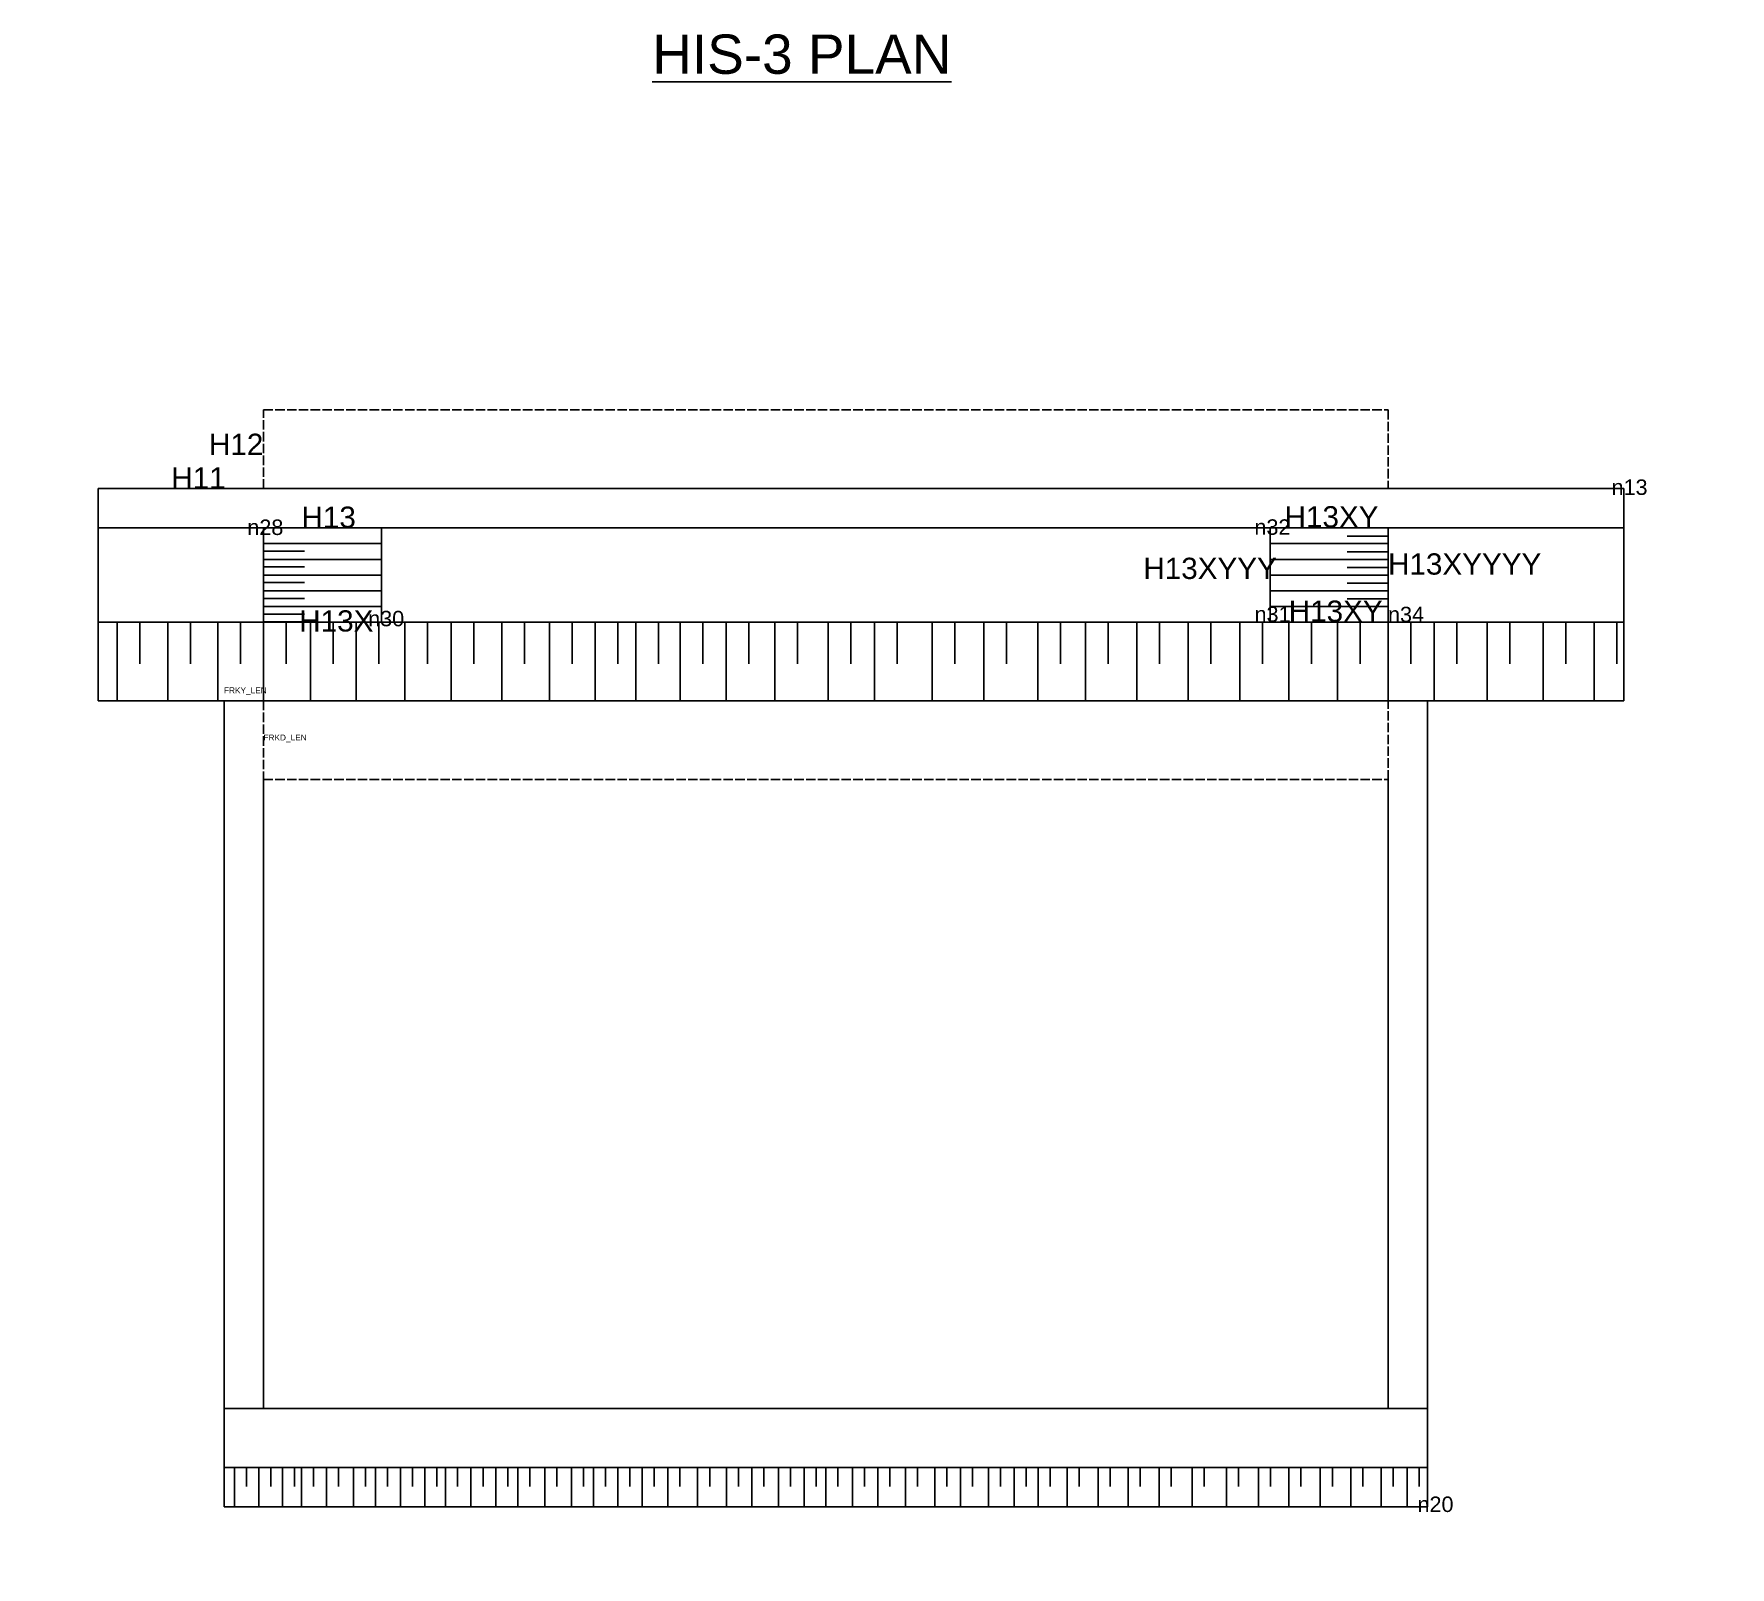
# Model space of a CAD drawing. Header units: millimetres. Extents: x -11403 to 100, y 0 to 6664.
# Drawn here: x -5980 to -3823, y 1760 to 3710 of the extents above; entities that cross this region are included whole.
import ezdxf

# ---------------------------------------------------------------- set-up
doc = ezdxf.new("R2010")
doc.units = ezdxf.units.MM
doc.linetypes.add('ACAD_ISO02W100', pattern=[15, 12, -3])
doc.styles.get("Standard").update_dxf_attribs({"font": 'arial.ttf'})

msp = doc.modelspace()

# ---------------------------------------------------------------- linework, layer by layer
at = {"linetype": 'ACAD_ISO02W100'}
for p, q in [((-5687.698, 3131.903), (-5687.698, 3231.903)), ((-5687.698, 3231.903), (-4257.698, 3231.903)), ((-4257.698, 3231.903), (-4257.698, 3131.903)), ((-5687.674, 2861.903), (-5687.674, 2761.903)), ((-4257.698, 2761.903), (-4257.698, 2861.903)), ((-5687.674, 2761.903), (-4257.698, 2761.903))]:
    msp.add_line(p, q, dxfattribs=at)
for p, q in [((-5897.698, 3081.903), (-5897.698, 3131.903)), ((-5897.698, 3131.903), (-3957.698, 3131.903)), ((-3957.698, 3131.903), (-3957.698, 3081.903)), ((-5897.698, 3081.903), (-3957.698, 3081.903)), ((-5897.698, 3081.903), (-5897.698, 2961.903)), ((-5687.698, 3081.903), (-5687.698, 2961.903)), ((-5537.698, 3081.903), (-5537.698, 2961.903)), ((-4407.698, 2961.903), (-4407.698, 3081.903)), ((-4257.698, 3071.521), (-4309.83, 3071.521)), ((-4257.698, 2961.903), (-4257.698, 3081.903)), ((-3957.698, 2961.903), (-3957.698, 3081.903)), ((-5687.698, 3061.903), (-5537.698, 3061.903)), ((-5687.698, 3052.285), (-5635.566, 3052.285)), ((-5687.698, 3041.903), (-5537.698, 3041.903)), ((-4257.698, 3061.903), (-4407.698, 3061.903)), ((-4257.698, 3041.903), (-4407.698, 3041.903)), ((-4257.698, 3051.521), (-4309.83, 3051.521)), ((-5687.698, 3032.285), (-5635.566, 3032.285)), ((-5687.698, 3021.903), (-5537.698, 3021.903)), ((-4257.698, 3021.903), (-4407.698, 3021.903)), ((-4257.698, 3031.521), (-4309.83, 3031.521)), ((-5687.698, 3012.285), (-5635.566, 3012.285)), ((-5687.698, 3001.903), (-5537.698, 3001.903)), ((-4257.698, 3001.903), (-4407.698, 3001.903)), ((-4257.698, 3011.521), (-4309.83, 3011.521)), ((-5687.698, 2992.285), (-5635.566, 2992.285)), ((-5687.698, 2981.903), (-5537.698, 2981.903)), ((-4257.698, 2981.903), (-4407.698, 2981.903)), ((-4257.698, 2991.521), (-4309.83, 2991.521)), ((-5897.698, 2961.903), (-3957.698, 2961.903)), ((-5897.698, 2961.903), (-5897.698, 2861.903)), ((-5873.817, 2961.903), (-5873.817, 2861.903)), ((-5845.003, 2961.903), (-5845.003, 2909.215)), ((-5809.447, 2961.903), (-5809.447, 2861.903)), ((-5780.633, 2961.903), (-5780.633, 2909.215)), ((-5745.689, 2961.903), (-5745.689, 2861.903)), ((-5716.876, 2961.903), (-5716.876, 2909.215)), ((-5687.698, 2972.285), (-5635.566, 2972.285)), ((-5687.698, 2962.285), (-5635.566, 2962.285)), ((-5687.698, 2961.903), (-5687.698, 2861.903)), ((-5658.885, 2961.903), (-5658.885, 2909.215)), ((-5627.823, 2961.903), (-5627.823, 2861.903)), ((-5599.01, 2961.903), (-5599.01, 2909.215)), ((-5569.686, 2961.903), (-5569.686, 2861.903)), ((-5540.873, 2961.903), (-5540.873, 2909.215)), ((-5507.839, 2961.903), (-5507.839, 2861.903)), ((-5479.026, 2961.903), (-5479.026, 2909.215)), ((-5449.084, 2961.903), (-5449.084, 2861.903)), ((-5420.27, 2961.903), (-5420.27, 2909.215)), ((-5384.457, 2961.903), (-5384.457, 2861.903)), ((-5355.644, 2961.903), (-5355.644, 2909.215)), ((-5324.123, 2961.903), (-5324.123, 2861.903)), ((-5295.309, 2961.903), (-5295.309, 2909.215)), ((-5265.766, 2961.903), (-5265.766, 2861.903)), ((-5236.953, 2961.903), (-5236.953, 2909.215)), ((-5214.333, 2961.903), (-5214.333, 2861.903)), ((-5185.52, 2961.903), (-5185.52, 2909.215)), ((-5157.955, 2961.903), (-5157.955, 2861.903)), ((-5129.142, 2961.903), (-5129.142, 2909.215)), ((-5099.514, 2961.903), (-5099.514, 2861.903)), ((-5070.701, 2961.903), (-5070.701, 2909.215)), ((-5037.278, 2961.903), (-5037.278, 2861.903)), ((-5008.465, 2961.903), (-5008.465, 2909.215)), ((-4969.643, 2961.903), (-4969.643, 2861.903)), ((-4940.83, 2961.903), (-4940.83, 2909.215)), ((-4910.598, 2961.903), (-4910.598, 2861.903)), ((-4881.785, 2961.903), (-4881.785, 2909.215)), ((-4837.191, 2961.903), (-4837.191, 2861.903)), ((-4808.378, 2961.903), (-4808.378, 2909.215)), ((-4771.763, 2961.903), (-4771.763, 2861.903)), ((-4742.95, 2961.903), (-4742.95, 2909.215)), ((-4703.143, 2961.903), (-4703.143, 2861.903)), ((-4674.33, 2961.903), (-4674.33, 2909.215)), ((-4642.503, 2961.903), (-4642.503, 2861.903)), ((-4613.69, 2961.903), (-4613.69, 2909.215)), ((-4577.075, 2961.903), (-4577.075, 2861.903)), ((-4548.262, 2961.903), (-4548.262, 2909.215)), ((-4511.647, 2961.903), (-4511.647, 2861.903)), ((-4482.834, 2961.903), (-4482.834, 2909.215)), ((-4446.219, 2961.903), (-4446.219, 2861.903)), ((-4417.406, 2961.903), (-4417.406, 2909.215)), ((-4383.983, 2961.903), (-4383.983, 2861.903)), ((-4355.169, 2961.903), (-4355.169, 2909.215)), ((-4321.746, 2961.903), (-4321.746, 2861.903)), ((-4292.933, 2961.903), (-4292.933, 2909.215)), ((-4257.698, 2961.903), (-4257.698, 2861.903)), ((-4228.885, 2961.903), (-4228.885, 2909.215)), ((-4198.866, 2961.903), (-4198.866, 2861.903)), ((-4170.053, 2961.903), (-4170.053, 2909.215)), ((-4131.714, 2961.903), (-4131.714, 2861.903)), ((-4102.901, 2961.903), (-4102.901, 2909.215)), ((-4060.554, 2961.903), (-4060.554, 2861.903)), ((-4031.741, 2961.903), (-4031.741, 2909.215)), ((-3995.407, 2961.903), (-3995.407, 2861.903)), ((-3966.594, 2961.903), (-3966.594, 2909.215)), ((-3957.698, 2861.903), (-3957.698, 2961.903)), ((-5897.698, 2861.903), (-3957.698, 2861.903)), ((-5737.674, 2861.903), (-5737.674, 1961.903)), ((-4207.698, 1961.903), (-4207.698, 2861.903)), ((-5687.674, 2761.903), (-5687.674, 1961.903)), ((-4257.698, 1961.903), (-4257.698, 2761.903)), ((-5737.674, 1961.903), (-5687.674, 1961.903)), ((-5737.674, 1961.903), (-5737.674, 1886.903)), ((-5687.674, 1961.903), (-4257.698, 1961.903)), ((-4257.698, 1961.903), (-4207.698, 1961.903)), ((-4207.698, 1886.903), (-4207.698, 1961.903)), ((-5737.674, 1886.903), (-4207.698, 1886.903)), ((-5737.674, 1836.903), (-5737.674, 1886.903)), ((-5724.579, 1886.903), (-5724.579, 1836.903)), ((-5709.294, 1886.903), (-5709.294, 1862.812)), ((-5693.499, 1886.903), (-5693.499, 1836.903)), ((-5678.213, 1886.903), (-5678.213, 1862.812)), ((-5663.437, 1886.903), (-5663.437, 1836.903)), ((-5648.151, 1886.903), (-5648.151, 1862.812)), ((-5639.49, 1886.903), (-5639.49, 1836.903)), ((-5624.204, 1886.903), (-5624.204, 1862.812)), ((-5607.39, 1886.903), (-5607.39, 1836.903)), ((-5592.104, 1886.903), (-5592.104, 1862.812)), ((-5573.252, 1886.903), (-5573.252, 1836.903)), ((-5557.967, 1886.903), (-5557.967, 1862.812)), ((-5545.229, 1886.903), (-5545.229, 1836.903)), ((-5529.943, 1886.903), (-5529.943, 1862.812)), ((-5513.639, 1886.903), (-5513.639, 1836.903)), ((-5498.353, 1886.903), (-5498.353, 1862.812)), ((-5482.477, 1886.903), (-5482.477, 1836.903)), ((-5467.191, 1886.903), (-5467.191, 1862.812)), ((-5456.402, 1886.903), (-5456.402, 1836.903)), ((-5441.116, 1886.903), (-5441.116, 1862.812)), ((-5423.808, 1886.903), (-5423.808, 1836.903)), ((-5408.523, 1886.903), (-5408.523, 1862.812)), ((-5392.029, 1886.903), (-5392.029, 1836.903)), ((-5376.744, 1886.903), (-5376.744, 1862.812)), ((-5364.325, 1886.903), (-5364.325, 1836.903)), ((-5349.039, 1886.903), (-5349.039, 1862.812)), ((-5330.101, 1886.903), (-5330.101, 1836.903)), ((-5314.816, 1886.903), (-5314.816, 1862.812)), ((-5295.878, 1886.903), (-5295.878, 1836.903)), ((-5280.593, 1886.903), (-5280.593, 1862.812)), ((-5268.173, 1886.903), (-5268.173, 1836.903)), ((-5252.888, 1886.903), (-5252.888, 1862.812)), ((-5237.209, 1886.903), (-5237.209, 1836.903)), ((-5221.924, 1886.903), (-5221.924, 1862.812)), ((-5206.245, 1886.903), (-5206.245, 1836.903)), ((-5190.96, 1886.903), (-5190.96, 1862.812)), ((-5173.361, 1886.903), (-5173.361, 1836.903)), ((-5158.076, 1886.903), (-5158.076, 1862.812)), ((-5135.571, 1886.903), (-5135.571, 1836.903)), ((-5120.285, 1886.903), (-5120.285, 1862.812)), ((-5099.083, 1886.903), (-5099.083, 1836.903)), ((-5083.797, 1886.903), (-5083.797, 1862.812)), ((-5066.505, 1886.903), (-5066.505, 1836.903)), ((-5051.219, 1886.903), (-5051.219, 1862.812)), ((-5032.623, 1886.903), (-5032.623, 1836.903)), ((-5017.338, 1886.903), (-5017.338, 1862.812)), ((-5000.045, 1886.903), (-5000.045, 1836.903)), ((-4984.76, 1886.903), (-4984.76, 1862.812)), ((-4972.686, 1886.903), (-4972.686, 1836.903)), ((-4957.4, 1886.903), (-4957.4, 1862.812)), ((-4938.555, 1886.903), (-4938.555, 1836.903)), ((-4923.27, 1886.903), (-4923.27, 1862.812)), ((-4906.495, 1886.903), (-4906.495, 1836.903)), ((-4891.209, 1886.903), (-4891.209, 1862.812)), ((-4871.146, 1886.903), (-4871.146, 1836.903)), ((-4855.861, 1886.903), (-4855.861, 1862.812)), ((-4834.154, 1886.903), (-4834.154, 1836.903)), ((-4818.868, 1886.903), (-4818.868, 1862.812)), ((-4801.272, 1886.903), (-4801.272, 1836.903)), ((-4785.986, 1886.903), (-4785.986, 1862.812)), ((-4765.923, 1886.903), (-4765.923, 1836.903)), ((-4750.638, 1886.903), (-4750.638, 1862.812)), ((-4733.041, 1886.903), (-4733.041, 1836.903)), ((-4717.755, 1886.903), (-4717.755, 1862.812)), ((-4702.625, 1886.903), (-4702.625, 1836.903)), ((-4687.339, 1886.903), (-4687.339, 1862.812)), ((-4665.747, 1886.903), (-4665.747, 1836.903)), ((-4650.461, 1886.903), (-4650.461, 1862.812)), ((-4626.306, 1886.903), (-4626.306, 1836.903)), ((-4611.021, 1886.903), (-4611.021, 1862.812)), ((-4588.181, 1886.903), (-4588.181, 1836.903)), ((-4572.896, 1886.903), (-4572.896, 1862.812)), ((-4548.741, 1886.903), (-4548.741, 1836.903)), ((-4533.455, 1886.903), (-4533.455, 1862.812)), ((-4506.672, 1886.903), (-4506.672, 1836.903)), ((-4491.386, 1886.903), (-4491.386, 1862.812)), ((-4463.288, 1886.903), (-4463.288, 1836.903)), ((-4448.002, 1886.903), (-4448.002, 1862.812)), ((-4422.533, 1886.903), (-4422.533, 1836.903)), ((-4407.247, 1886.903), (-4407.247, 1862.812)), ((-4383.649, 1886.903), (-4383.649, 1836.903)), ((-4368.363, 1886.903), (-4368.363, 1862.812)), ((-4343.789, 1886.903), (-4343.789, 1836.903)), ((-4328.503, 1886.903), (-4328.503, 1862.812)), ((-4305.156, 1886.903), (-4305.156, 1836.903)), ((-4289.87, 1886.903), (-4289.87, 1862.812)), ((-4266.523, 1886.903), (-4266.523, 1836.903)), ((-4251.237, 1886.903), (-4251.237, 1862.812)), ((-4233.219, 1886.903), (-4233.219, 1836.903)), ((-4217.933, 1886.903), (-4217.933, 1862.812)), ((-4207.698, 1836.903), (-4207.698, 1886.903)), ((-5737.674, 1836.903), (-4207.698, 1836.903))]:
    msp.add_line(p, q)

# ---------------------------------------------------------------- texts
at = {"attachment_point": 1}
for s, width, gutter_width, heights, insert, char_height in [('\\pxt3;{\\LHIS-3 PLAN}', 484.80768, 12.5, [0], (-5193.305, 3709.462), 50), ('H12', 35.56132, 134.967, [27.104], (-5757.019, 3201.733), 26.9933), ('H11', 35.56132, 134.967, [27.104], (-5804.92, 3159.007), 26.9933), ('H13', 35.56132, 134.967, [27.104], (-5639.388, 3109.007), 26.9933), ('H13XY', 35.56132, 134.967, [27.104], (-4389.276, 3109.486), 26.9933), ('H13XYYY', 35.56132, 134.967, [27.104], (-4568.849, 3043.933), 26.9933), ('H13XYYYY', 35.56132, 134.967, [27.104], (-4257.698, 3049.486), 26.9933), ('H13X', 35.56132, 134.967, [27.104], (-5642.223, 2977.104), 26.9933), ('H13XY', 35.56132, 134.967, [27.104], (-4383.983, 2989.486), 26.9933), ('FRKY_LEN', 9.91093, 37.615, [7.554], (-5737.901, 2879.055), 7.523), ('FRKD_LEN', 9.91093, 37.615, [7.554], (-5687.674, 2819.04), 7.523)]:
    msp.add_mtext_dynamic_manual_height_columns(s, width=width, gutter_width=gutter_width, heights=heights, dxfattribs=dict(at, insert=insert, char_height=char_height))
at = {"color": 240, "true_color": 0xed1f24, "char_height": 19.6578, "attachment_point": 1}
for s, insert in [('n13', (-3973.479, 3143.52)), ('n28', (-5708.249, 3092.557)), ('n32', (-4427.61, 3092.789)), ('n30', (-5554.569, 2976.424)), ('n31', (-4427.437, 2981.977)), ('n34', (-4257.698, 2981.642)), ('n20', (-4220.241, 1849.872))]:
    msp.add_mtext_dynamic_manual_height_columns(s, width=25.89743, gutter_width=98.289, heights=[19.738], dxfattribs=dict(at, insert=insert))

doc.saveas('drawing.dxf')
